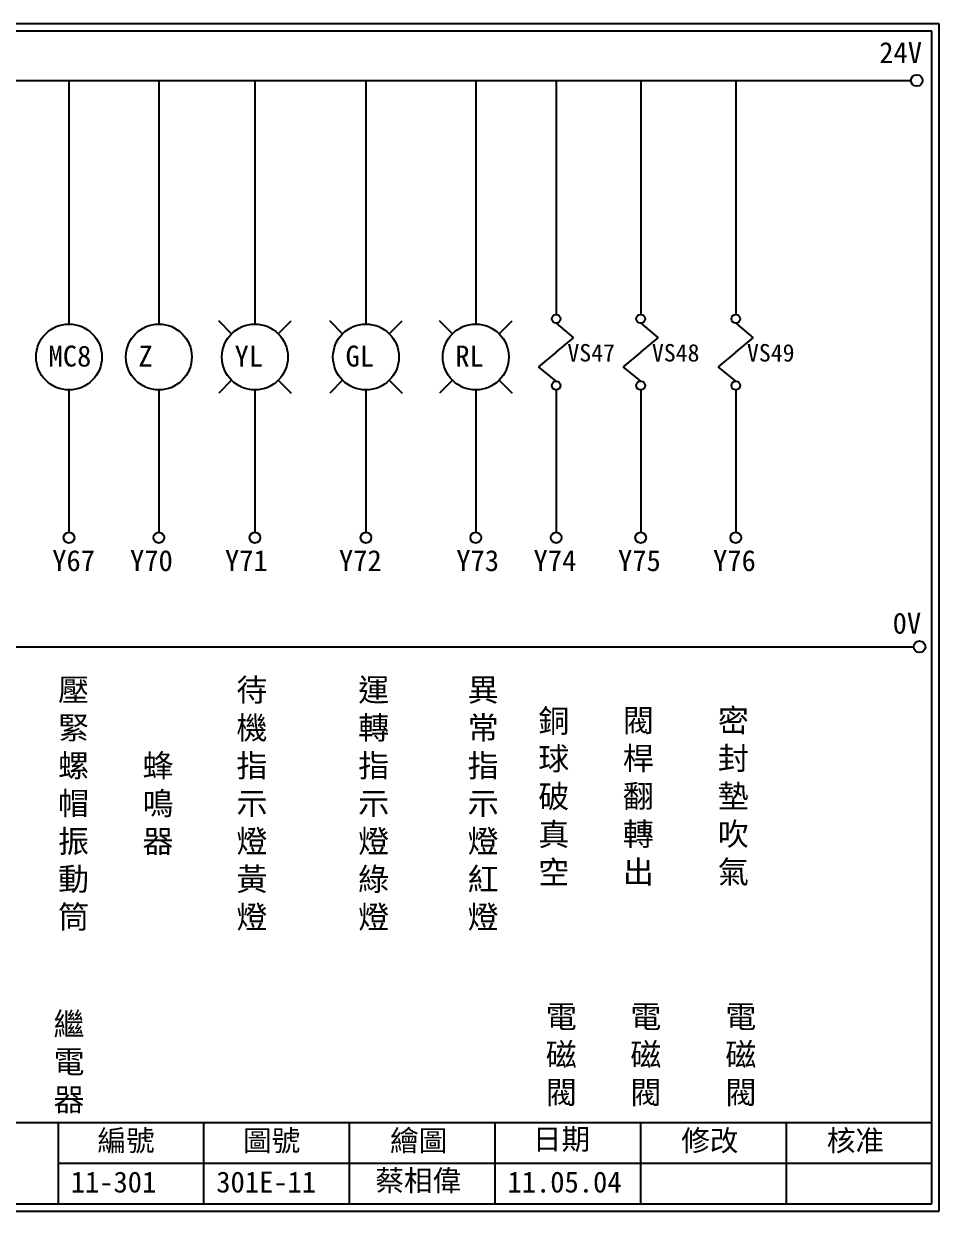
# Model space of a CAD drawing. Extents: x 926 to 1213, y 3 to 207.
# Drawn here: x 1055.6 to 1212.7, y 3 to 207 of the extents above; entities that cross this region are included whole.
import ezdxf

# ---------------------------------------------------------------- set-up
doc = ezdxf.new("R2010")
doc.units = 0
doc.layers.get('0').update_dxf_attribs({"linetype": 'CONTINUOUS'})
doc.layers.add('圖框層', color=7, linetype='CONTINUOUS')
doc.layers.add('標尺寸層', color=3, linetype='CONTINUOUS')
doc.styles.add('CNS', font='romanc.shx', dxfattribs={"bigfont": 'chineset.shx'})
doc.styles.add('STSL', font='KAIU.TTF')

msp = doc.modelspace()

# ---------------------------------------------------------------- linework, layer by layer
for centre in [(1208.88, 197.22), (1209.36, 99.96)]:
    msp.add_circle(centre, 1)
at = {"layer": '圖框層', "color": 7}
for p, q in [((1212.74, 206.97), (925.74, 206.97)), ((1212.74, 3), (1212.74, 206.97)), ((1211.49, 205.72), (926.99, 205.72)), ((1211.49, 4.25), (1211.49, 205.72)), ((926.99, 18.25), (1211.49, 18.25)), ((1061.49, 4.25), (1061.49, 18.25)), ((1086.49, 4.25), (1086.49, 18.25)), ((1111.49, 4.25), (1111.49, 18.25)), ((1136.49, 4.25), (1136.49, 18.25)), ((1161.49, 4.25), (1161.49, 18.25)), ((1186.49, 4.25), (1186.49, 18.25)), ((1061.49, 11.25), (1211.49, 11.25)), ((926.99, 4.25), (1211.49, 4.25)), ((925.74, 3), (1212.74, 3))]:
    msp.add_line(p, q, dxfattribs=at)
at = {"layer": '標尺寸層', "color": 7}
for p, q in [((930.28, 197.22), (1207.88, 197.22)), ((1063.32, 197.22), (1063.32, 155.39)), ((1078.75, 197.22), (1078.75, 155.39)), ((1095.25, 197.22), (1095.25, 155.39)), ((1114.31, 197.22), (1114.31, 155.39)), ((1133.16, 197.22), (1133.16, 155.39)), ((1146.97, 197.22), (1146.97, 157.03)), ((1161.48, 197.22), (1161.48, 157.03)), ((1177.8, 197.22), (1177.8, 157.03)), ((1146.97, 155.53), (1149.97, 153.04)), ((1161.48, 155.53), (1164.48, 153.04)), ((1177.8, 155.53), (1180.8, 153.04)), ((1146.97, 150.55), (1149.97, 153.04)), ((1161.48, 150.55), (1164.48, 153.04)), ((1177.8, 150.55), (1180.8, 153.04)), ((1146.97, 150.55), (1143.96, 148.06)), ((1161.48, 150.55), (1158.47, 148.06)), ((1177.8, 150.55), (1174.79, 148.06)), ((1146.97, 145.57), (1143.96, 148.06)), ((1161.48, 145.57), (1158.47, 148.06)), ((1177.8, 145.57), (1174.79, 148.06)), ((1063.32, 144.07), (1063.32, 119.62)), ((1078.75, 144.07), (1078.75, 119.62)), ((1095.25, 144.07), (1095.25, 119.62)), ((1114.31, 144.07), (1114.31, 119.62)), ((1133.16, 144.07), (1133.16, 119.62)), ((1146.97, 144.07), (1146.97, 119.62)), ((1161.48, 144.07), (1161.48, 119.62)), ((1177.8, 144.07), (1177.8, 119.62)), ((930.49, 99.96), (1208.36, 99.96))]:
    msp.add_line(p, q, dxfattribs=at)
at = {"layer": '標尺寸層'}
for p, q in [((1091.25, 153.73), (1089.03, 155.95)), ((1099.26, 153.73), (1101.48, 155.95)), ((1110.31, 153.73), (1108.09, 155.95)), ((1118.32, 153.73), (1120.54, 155.95)), ((1129.16, 153.73), (1126.93, 155.95)), ((1137.16, 153.73), (1139.39, 155.95)), ((1091.25, 145.73), (1089.03, 143.5)), ((1099.26, 145.73), (1101.48, 143.5)), ((1110.31, 145.73), (1108.09, 143.5)), ((1118.32, 145.73), (1120.54, 143.5)), ((1129.16, 145.73), (1126.93, 143.5)), ((1137.16, 145.73), (1139.39, 143.5))]:
    msp.add_line(p, q, dxfattribs=at)
at = {"layer": '標尺寸層', "color": 7}
for centre, radius in [((1063.32, 149.73), 5.66), ((1078.75, 149.73), 5.66), ((1095.25, 149.73), 5.66), ((1114.31, 149.73), 5.66), ((1133.16, 149.73), 5.66), ((1146.97, 156.28), 0.751), ((1161.48, 156.28), 0.751), ((1177.8, 156.28), 0.751), ((1146.97, 144.82), 0.751), ((1161.48, 144.82), 0.751), ((1177.8, 144.82), 0.751), ((1063.32, 118.7), 0.92), ((1078.75, 118.7), 0.92), ((1095.25, 118.7), 0.92), ((1114.31, 118.7), 0.92), ((1133.16, 118.7), 0.92), ((1146.97, 118.7), 0.92), ((1161.48, 118.7), 0.92), ((1177.8, 118.7), 0.92)]:
    msp.add_circle(centre, radius, dxfattribs=at)

# ---------------------------------------------------------------- texts
at = {"layer": '圖框層', "color": 4, "style": 'STSL'}
for s, height, p in [('24V', 3.6, (1202.44, 200.22)), ('MC8', 3.6, (1059.81, 148.09)), ('Z', 3.6, (1075.24, 148.09)), ('YL', 3.6, (1091.75, 148.09)), ('GL', 3.6, (1110.81, 148.09)), ('RL', 3.6, (1129.65, 148.09)), ('VS47', 3, (1148.9, 148.95)), ('VS48', 3, (1163.41, 148.95)), ('VS49', 3, (1179.73, 148.95)), ('Y67', 3.6, (1060.44, 112.96)), ('Y70', 3.6, (1073.8, 112.96)), ('Y71', 3.6, (1090.1, 112.96)), ('Y72', 3.6, (1109.67, 112.96)), ('Y73', 3.6, (1129.82, 112.96)), ('Y74', 3.6, (1143.08, 112.96)), ('Y75', 3.6, (1157.59, 112.96)), ('Y76', 3.6, (1173.91, 112.96)), ('0V', 3.6, (1204.74, 102.2)), ('編號', 3.6, (1068.21, 13.34)), ('圖號', 3.6, (1093.21, 13.34)), ('繪圖', 3.6, (1118.44, 13.34)), ('日期', 3.6, (1142.96, 13.59)), ('修改', 3.6, (1168.44, 13.34)), ('核准', 3.6, (1193.44, 13.34)), ('蔡相偉', 3.6, (1115.93, 6.47)), ('11-301', 3.6, (1063.61, 6.22)), ('301E-11', 3.6, (1088.61, 6.22)), ('11.05.04', 3.6, (1138.61, 6.22))]:
    msp.add_text(s, height=height, dxfattribs=at).set_placement(p)
at = {"layer": '標尺寸層', "color": 7, "char_height": 3.9, "width": 2.8481, "attachment_point": 5, "style": 'CNS'}
for s, insert in [('{\\fDFKai-SB|b0|i0|c136|p65;壓緊螺帽振動筒}', (1064.11, 72.84)), ('{\\fDFKai-SB|b0|i0|c136|p65;待機指示燈黃燈}', (1094.73, 72.84)), ('{\\fDFKai-SB|b0|i0|c136|p65;運轉指示燈綠燈}', (1115.64, 72.84)), ('{\\fDFKai-SB|b0|i0|c136|p65;異常指示燈紅燈}', (1134.43, 72.84)), ('{\\fDFKai-SB|b0|i0|c136|p65;銅球破真空}', (1146.56, 74.09)), ('{\\fDFKai-SB|b0|i0|c136|p65;密封墊吹氣}', (1177.39, 74.09)), ('{\\fDFKai-SB|b0|i0|c136|p65;閥桿翻轉出}', (1161.07, 74.09)), ('{\\fDFKai-SB|b0|i0|c136|p65;蜂鳴器}', (1078.61, 72.84)), ('{\\fDFKai-SB|b0|i0|c136|p65;繼電器}', (1063.32, 28.46)), ('{\\fDFKai-SB|b0|i0|c136|p65;電磁閥}', (1147.85, 29.71)), ('{\\fDFKai-SB|b0|i0|c136|p65;電磁閥}', (1162.36, 29.71)), ('{\\fDFKai-SB|b0|i0|c136|p65;電磁閥}', (1178.68, 29.71))]:
    msp.add_mtext(s, dxfattribs=dict(at, insert=insert))

doc.saveas('drawing.dxf')
